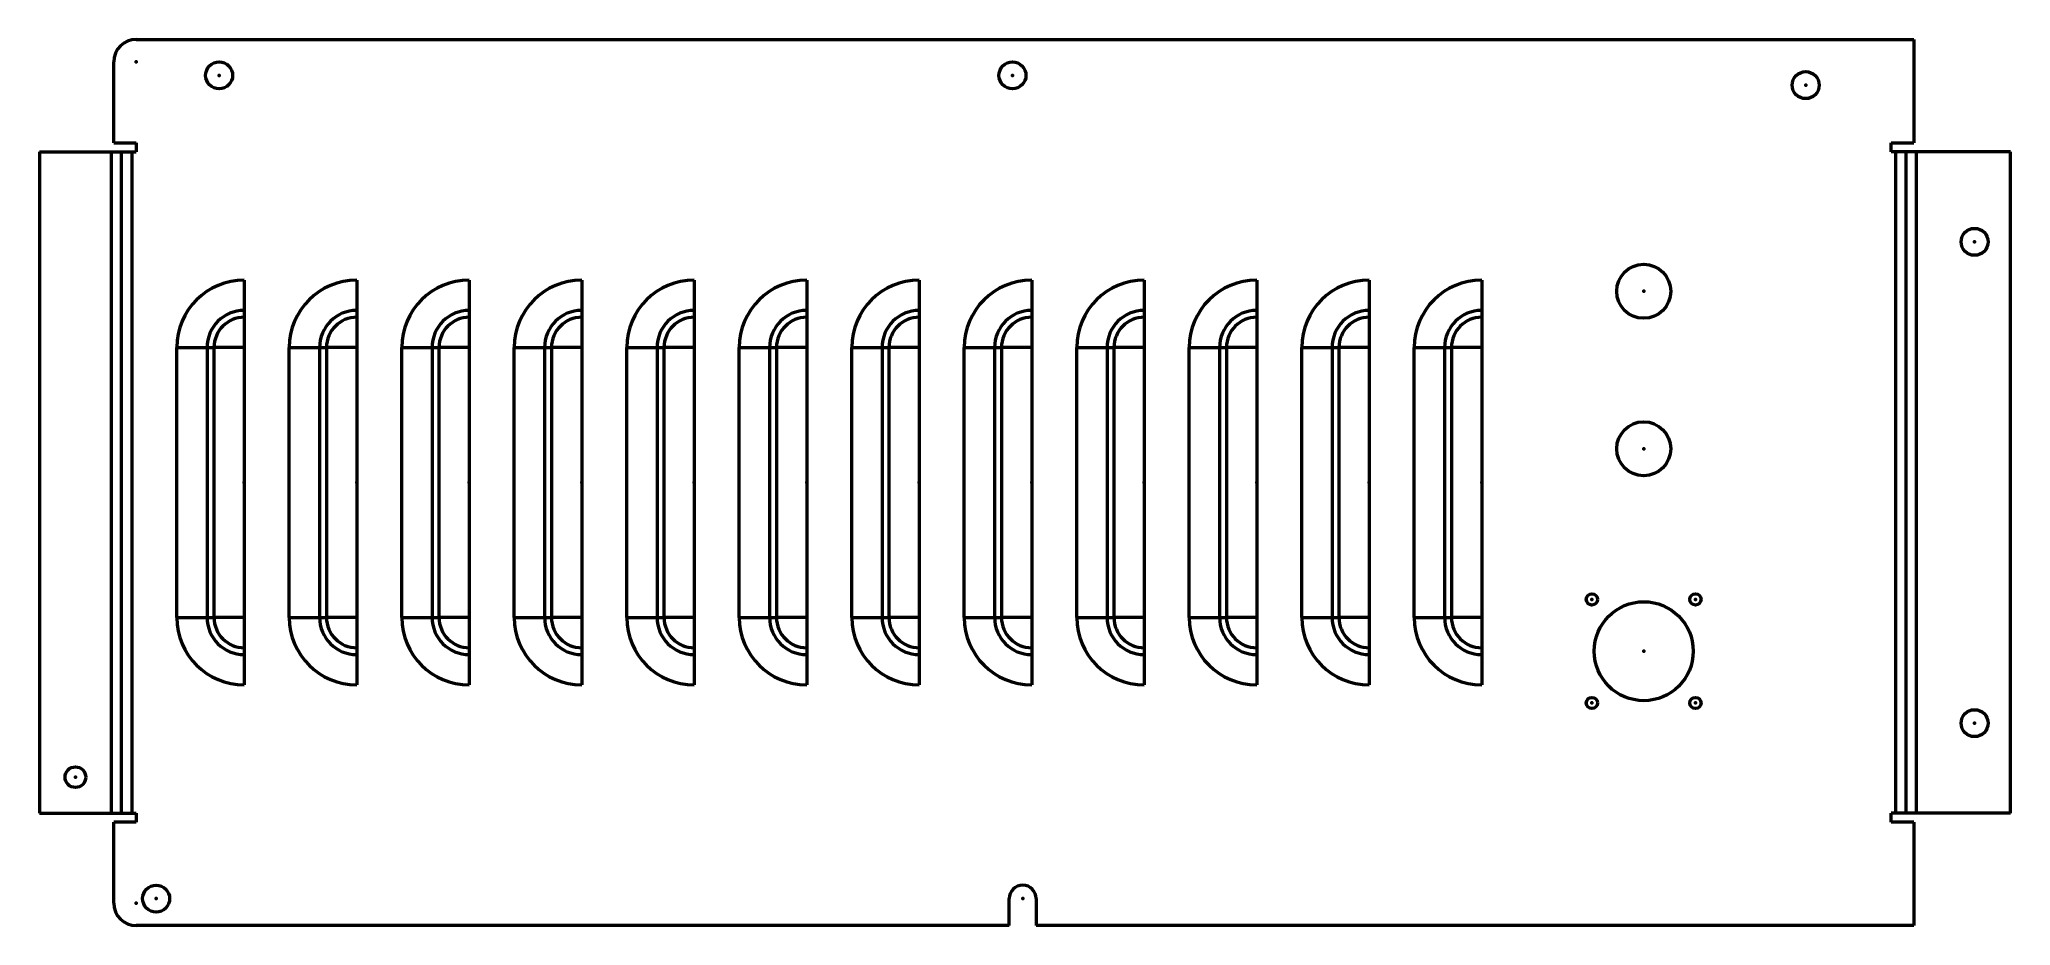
# Model space of a CAD drawing. Header units: millimetres. Extents: x -21 to 418, y -172 to 25.
import ezdxf

# ---------------------------------------------------------------- set-up
doc = ezdxf.new("R2010")
doc.units = ezdxf.units.MM
for name, color, linetype, lineweight in [('IV_ARC_CENTERS', 7, 'Continuous', 50), ('IV_BEND', 7, 'Continuous', 50), ('IV_FEATURE_PROFILES', 7, 'Continuous', 50), ('IV_FEATURE_PROFILES_DOWN', 7, 'Continuous', 50), ('IV_INTERIOR_PROFILES', 7, 'Continuous', 50), ('IV_OUTER_PROFILE', 7, 'Continuous', 50), ('IV_TANGENT', 7, 'Continuous', 50), ('IV_TOOL_CENTER_DOWN', 7, 'Continuous', 50)]:
    doc.layers.add(name, color=color, linetype=linetype, lineweight=lineweight)

msp = doc.modelspace()

# ---------------------------------------------------------------- linework, layer by layer
at = {"layer": 'IV_ARC_CENTERS'}
for p in [(1, 20), (19.41, 17), (195.71, 17), (372, 14.83), (409.52, -20), (336, -31), (25, -43.5), (25, -43.5), (25, -43.5), (50, -43.5), (50, -43.5), (50, -43.5), (75, -43.5), (75, -43.5), (75, -43.5), (100, -43.5), (100, -43.5), (100, -43.5), (125, -43.5), (125, -43.5), (125, -43.5), (150, -43.5), (150, -43.5), (150, -43.5), (175, -43.5), (175, -43.5), (175, -43.5), (200, -43.5), (200, -43.5), (200, -43.5), (225, -43.5), (225, -43.5), (225, -43.5), (250, -43.5), (250, -43.5), (250, -43.5), (275, -43.5), (275, -43.5), (275, -43.5), (300, -43.5), (300, -43.5), (300, -43.5), (336, -66), (324.49, -99.5), (347.5, -99.5), (25, -103.5), (25, -103.5), (50, -103.5), (50, -103.5), (75, -103.5), (75, -103.5), (100, -103.5), (100, -103.5), (125, -103.5), (125, -103.5), (150, -103.5), (150, -103.5), (150, -103.5), (175, -103.5), (175, -103.5), (175, -103.5), (200, -103.5), (200, -103.5), (225, -103.5), (225, -103.5), (250, -103.5), (250, -103.5), (275, -103.5), (275, -103.5), (300, -103.5), (300, -103.5), (336, -111), (324.49, -122.51), (347.5, -122.51), (409.52, -127), (-12.52, -139), (5.41, -166), (198, -166), (1, -167)]:
    msp.add_point(p, dxfattribs=at)
at = {"layer": 'IV_BEND'}
for p, q in [((-2.26, -147), (-2.26, 0)), ((394.26, 0), (394.26, -147))]:
    msp.add_line(p, q, dxfattribs=at)
at = {"layer": 'IV_FEATURE_PROFILES'}
for p, q in [((25, -28.5), (25, -118.5)), ((50, -28.5), (50, -118.5)), ((75, -28.5), (75, -118.5)), ((100, -28.5), (100, -118.5)), ((125, -28.5), (125, -118.5)), ((150, -28.5), (150, -118.5)), ((175, -28.5), (175, -118.5)), ((200, -28.5), (200, -118.5)), ((225, -28.5), (225, -118.5)), ((250, -28.5), (250, -118.5)), ((275, -28.5), (275, -118.5)), ((300, -28.5), (300, -118.5)), ((10, -43.5), (18.27, -43.5)), ((10, -103.5), (10, -43.5)), ((18.27, -43.5), (18.27, -103.5)), ((25, -43.5), (18.27, -43.5)), ((35, -43.5), (43.27, -43.5)), ((35, -103.5), (35, -43.5)), ((43.27, -43.5), (43.27, -103.5)), ((50, -43.5), (43.27, -43.5)), ((60, -43.5), (68.27, -43.5)), ((60, -103.5), (60, -43.5)), ((68.27, -43.5), (68.27, -103.5)), ((75, -43.5), (68.27, -43.5)), ((85, -43.5), (93.27, -43.5)), ((85, -103.5), (85, -43.5)), ((93.27, -43.5), (93.27, -103.5)), ((100, -43.5), (93.27, -43.5)), ((110, -43.5), (118.27, -43.5)), ((110, -103.5), (110, -43.5)), ((118.27, -43.5), (118.27, -103.5)), ((125, -43.5), (118.27, -43.5)), ((135, -43.5), (143.27, -43.5)), ((135, -103.5), (135, -43.5)), ((150, -43.5), (143.27, -43.5)), ((143.27, -43.5), (143.27, -103.5)), ((160, -43.5), (168.27, -43.5)), ((160, -103.5), (160, -43.5)), ((175, -43.5), (168.27, -43.5)), ((168.27, -43.5), (168.27, -103.5)), ((185, -43.5), (193.27, -43.5)), ((185, -103.5), (185, -43.5)), ((193.27, -43.5), (193.27, -103.5)), ((200, -43.5), (193.27, -43.5)), ((210, -43.5), (218.27, -43.5)), ((210, -103.5), (210, -43.5)), ((218.27, -43.5), (218.27, -103.5)), ((225, -43.5), (218.27, -43.5)), ((235, -43.5), (243.27, -43.5)), ((235, -103.5), (235, -43.5)), ((243.27, -43.5), (243.27, -103.5)), ((250, -43.5), (243.27, -43.5)), ((260, -43.5), (268.27, -43.5)), ((260, -103.5), (260, -43.5)), ((268.27, -43.5), (268.27, -103.5)), ((275, -43.5), (268.27, -43.5)), ((285, -43.5), (293.27, -43.5)), ((285, -103.5), (285, -43.5)), ((293.27, -43.5), (293.27, -103.5)), ((300, -43.5), (293.27, -43.5)), ((10, -103.5), (18.27, -103.5)), ((25, -103.5), (18.27, -103.5)), ((35, -103.5), (43.27, -103.5)), ((50, -103.5), (43.27, -103.5)), ((60, -103.5), (68.27, -103.5)), ((75, -103.5), (68.27, -103.5)), ((85, -103.5), (93.27, -103.5)), ((100, -103.5), (93.27, -103.5)), ((110, -103.5), (118.27, -103.5)), ((125, -103.5), (118.27, -103.5)), ((135, -103.5), (143.27, -103.5)), ((150, -103.5), (143.27, -103.5)), ((160, -103.5), (168.27, -103.5)), ((175, -103.5), (168.27, -103.5)), ((185, -103.5), (193.27, -103.5)), ((200, -103.5), (193.27, -103.5)), ((210, -103.5), (218.27, -103.5)), ((225, -103.5), (218.27, -103.5)), ((235, -103.5), (243.27, -103.5)), ((250, -103.5), (243.27, -103.5)), ((260, -103.5), (268.27, -103.5)), ((275, -103.5), (268.27, -103.5)), ((285, -103.5), (293.27, -103.5)), ((300, -103.5), (293.27, -103.5))]:
    msp.add_line(p, q, dxfattribs=at)
for centre, radius, start, end in [((25, -43.5), 15, 90, 180), ((50, -43.5), 15, 90, 180), ((75, -43.5), 15, 90, 180), ((100, -43.5), 15, 90, 180), ((125, -43.5), 15, 90, 180), ((150, -43.5), 15, 90, 180), ((175, -43.5), 15, 90, 180), ((200, -43.5), 15, 90, 180), ((225, -43.5), 15, 90, 180), ((250, -43.5), 15, 90, 180), ((275, -43.5), 15, 90, 180), ((300, -43.5), 15, 90, 180), ((25, -43.5), 6.73, 90, 180), ((50, -43.5), 6.73, 90, 180), ((75, -43.5), 6.73, 90, 180), ((100, -43.5), 6.73, 90, 180), ((125, -43.5), 6.73, 90, 180), ((150, -43.5), 6.73, 90, 180), ((175, -43.5), 6.73, 90, 180), ((200, -43.5), 6.73, 90, 180), ((225, -43.5), 6.73, 90, 180), ((250, -43.5), 6.73, 90, 180), ((275, -43.5), 6.73, 90, 180), ((300, -43.5), 6.73, 90, 180), ((25, -103.5), 15, 180, 270), ((25, -103.5), 6.73, 180, 270), ((50, -103.5), 15, 180, 270), ((50, -103.5), 6.73, 180, 270), ((75, -103.5), 15, 180, 270), ((75, -103.5), 6.73, 180, 270), ((100, -103.5), 15, 180, 270), ((100, -103.5), 6.73, 180, 270), ((125, -103.5), 15, 180, 270), ((125, -103.5), 6.73, 180, 270), ((150, -103.5), 15, 180, 270), ((150, -103.5), 6.73, 180, 270), ((175, -103.5), 15, 180, 270), ((175, -103.5), 6.73, 180, 270), ((200, -103.5), 15, 180, 270), ((200, -103.5), 6.73, 180, 270), ((225, -103.5), 15, 180, 270), ((225, -103.5), 6.73, 180, 270), ((250, -103.5), 15, 180, 270), ((250, -103.5), 6.73, 180, 270), ((275, -103.5), 15, 180, 270), ((275, -103.5), 6.73, 180, 270), ((300, -103.5), 15, 180, 270), ((300, -103.5), 6.73, 180, 270)]:
    msp.add_arc(centre, radius, start, end, dxfattribs=at)
at = {"layer": 'IV_FEATURE_PROFILES_DOWN'}
for p, q in [((16.73, -43.5), (16.73, -103.5)), ((41.73, -43.5), (41.73, -103.5)), ((66.73, -43.5), (66.73, -103.5)), ((91.73, -43.5), (91.73, -103.5)), ((116.73, -43.5), (116.73, -103.5)), ((141.73, -43.5), (141.73, -103.5)), ((166.73, -43.5), (166.73, -103.5)), ((191.73, -43.5), (191.73, -103.5)), ((216.73, -43.5), (216.73, -103.5)), ((241.73, -43.5), (241.73, -103.5)), ((266.73, -43.5), (266.73, -103.5)), ((291.73, -43.5), (291.73, -103.5))]:
    msp.add_line(p, q, dxfattribs=at)
for centre, start, end in [((25, -43.5), 90, 180), ((50, -43.5), 90, 180), ((75, -43.5), 90, 180), ((100, -43.5), 90, 180), ((125, -43.5), 90, 180), ((150, -43.5), 90, 180), ((175, -43.5), 90, 180), ((200, -43.5), 90, 180), ((225, -43.5), 90, 180), ((250, -43.5), 90, 180), ((275, -43.5), 90, 180), ((300, -43.5), 90, 180), ((25, -103.5), 180, 270), ((50, -103.5), 180, 270), ((75, -103.5), 180, 270), ((100, -103.5), 180, 270), ((125, -103.5), 180, 270), ((150, -103.5), 180, 270), ((175, -103.5), 180, 270), ((200, -103.5), 180, 270), ((225, -103.5), 180, 270), ((250, -103.5), 180, 270), ((275, -103.5), 180, 270), ((300, -103.5), 180, 270)]:
    msp.add_arc(centre, 8.27, start, end, dxfattribs=at)
at = {"layer": 'IV_INTERIOR_PROFILES'}
for centre, radius in [((19.41, 17), 3), ((195.71, 17), 3), ((372, 14.83), 3), ((409.52, -20), 3), ((336, -31), 6), ((336, -66), 6), ((324.49, -99.5), 1.25), ((336, -111), 11), ((347.5, -99.5), 1.25), ((324.49, -122.51), 1.25), ((347.5, -122.51), 1.25), ((409.52, -127), 3), ((-12.52, -139), 2.3), ((5.41, -166), 3)]:
    msp.add_circle(centre, radius, dxfattribs=at)
at = {"layer": 'IV_OUTER_PROFILE'}
for p, q in [((1, 25), (396, 25)), ((396, 25), (396, 2)), ((-4, 2), (-4, 20)), ((-20.52, 0), (1, 0)), ((-4, 2), (1, 2)), ((1, 2), (1, 0)), ((391, 2), (396, 2)), ((391, 0), (391, 2)), ((417.52, 0), (391, 0)), ((-20.52, 0), (-20.52, -147)), ((417.52, -147), (417.52, 0)), ((-20.52, -147), (1, -147)), ((1, -147), (1, -149)), ((417.52, -147), (391, -147)), ((391, -149), (391, -147)), ((1, -149), (-4, -149)), ((-4, -167), (-4, -149)), ((396, -149), (391, -149)), ((396, -149), (396, -172)), ((195, -172), (195, -166)), ((201, -166), (201, -172)), ((195, -172), (1, -172)), ((396, -172), (201, -172))]:
    msp.add_line(p, q, dxfattribs=at)
for centre, radius, start, end in [((1, 20), 5, 90, 180), ((198, -166), 3, 0, 180), ((1, -167), 5, 180, 270)]:
    msp.add_arc(centre, radius, start, end, dxfattribs=at)
at = {"layer": 'IV_TANGENT'}
for p, q in [((-4.52, -147), (-4.52, 0)), ((0, 0), (0, -147)), ((392, -147), (392, 0)), ((396.52, 0), (396.52, -147))]:
    msp.add_line(p, q, dxfattribs=at)
at = {"layer": 'IV_TOOL_CENTER_DOWN'}
for p in [(25, -73.5), (50, -73.5), (75, -73.5), (100, -73.5), (125, -73.5), (150, -73.5), (175, -73.5), (200, -73.5), (225, -73.5), (250, -73.5), (275, -73.5), (300, -73.5)]:
    msp.add_point(p, dxfattribs=at)

doc.saveas('drawing.dxf')
